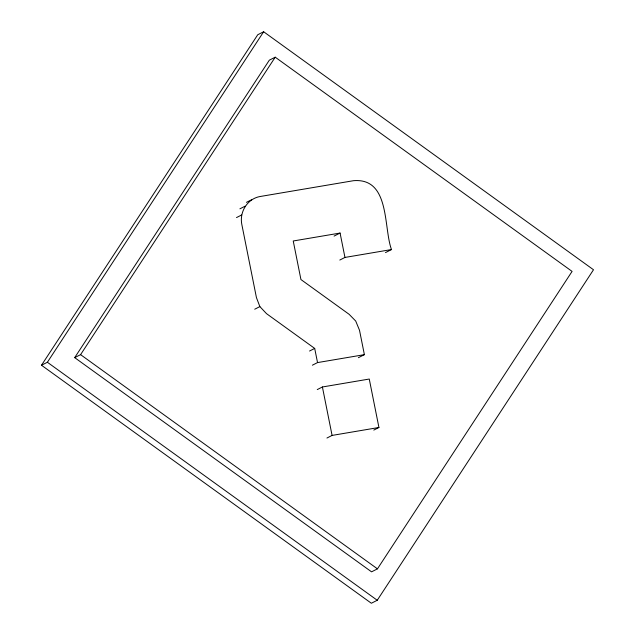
<?xml version="1.0" encoding="UTF-8"?>
<svg xmlns="http://www.w3.org/2000/svg" width="635" height="635" viewBox="0 0 635 635"><rect width="100%" height="100%" fill="white"/><g stroke="black" fill="none" stroke-linecap="round" stroke-linejoin="round"><path stroke-width="0.95" d="M312.38 365.196L317.532 362.585L314.698 348.417L266.517 313.65L259.874 306.602L256.445 297.64L241.824 224.48C239.284 211.979 247.309 198.755 260.128 196.509L353.512 180.697C390.279 177.633 383.318 227.489 391.493 249.555L385.485 252.603M41.497 365.244L257.754 34.734L263.644 31.75L593.503 269.756L377.246 600.265L371.356 603.25L41.497 365.244L47.387 362.26L263.644 31.75M74.692 357.632L269.327 60.174L275.217 57.19L572.087 271.399L377.452 568.849L371.562 571.841L74.692 357.632L80.581 354.647L275.217 57.19M246.459 202.351L251.611 199.739M239.903 208.828L245.047 206.216M236.498 217.583L241.641 214.971M334.081 236.093L340.082 233.053L344.956 257.437L339.812 260.048M254.722 309.213L259.874 306.602M309.555 351.028L314.698 348.417M358.378 357.695L364.387 354.655L359.513 330.263L355.703 321.032L349.123 314.309L300.934 279.543L293.235 240.983L340.082 233.053M317.254 389.588L322.405 386.977L369.26 379.039L378.936 427.482L373.785 430.093M326.938 438.031L332.081 435.419L378.936 427.482M344.956 257.437L391.493 249.555M317.532 362.585L364.387 354.655M80.581 354.647L377.452 568.849M47.387 362.26L377.246 600.265M322.405 386.977L332.081 435.419"/></g></svg>
